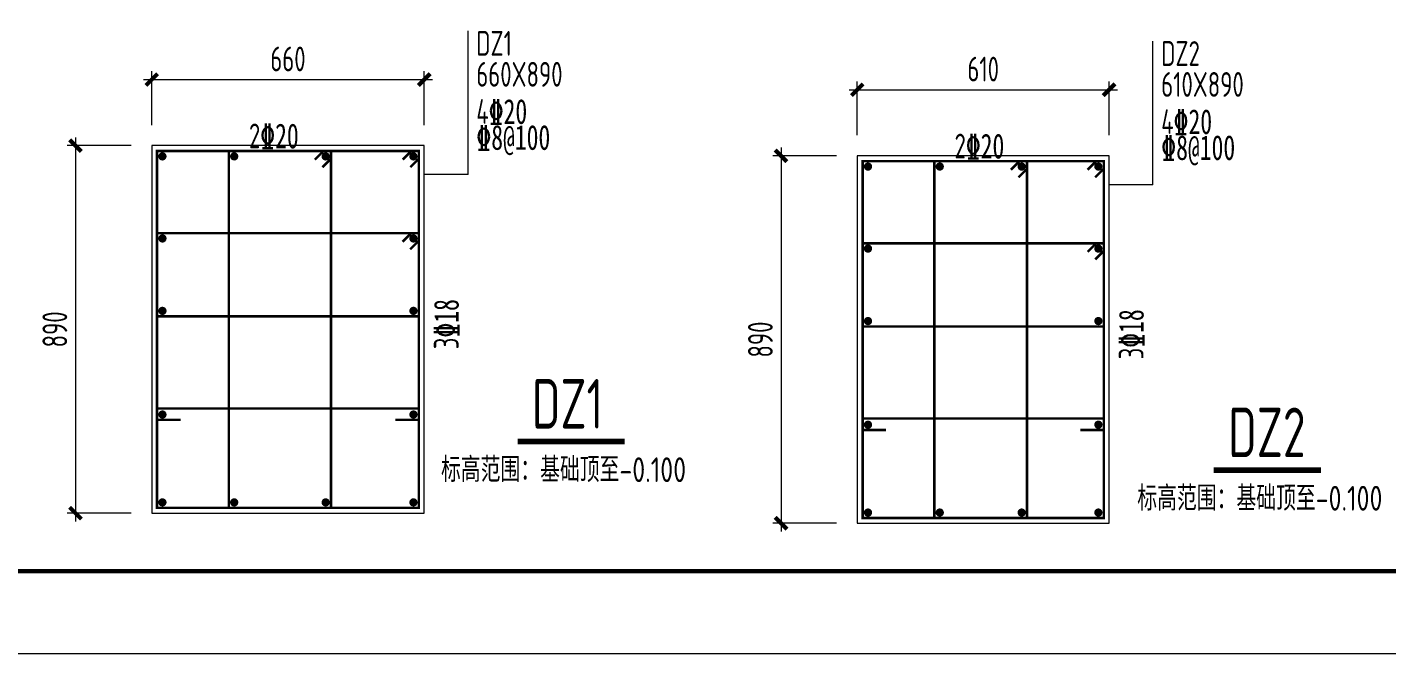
# Model space of a CAD drawing. Header units: millimetres. Extents: x 19781 to 898973, y -947928 to -267362.
# Drawn here: x 162350 to 187047, y -384690 to -373309 of the extents above; entities that cross this region are included whole.
import ezdxf

# ---------------------------------------------------------------- set-up
doc = ezdxf.new("R2010")
doc.units = ezdxf.units.MM
doc.header["$LTSCALE"] = 100
doc.layers.get('0').update_dxf_attribs({"lineweight": 18})
for name, color, linetype, lineweight in [('1000', 2, 'Continuous', 18), ('14', 2, 'Continuous', 18), ('BORDER', 7, 'Continuous', 18), ('DIM', 3, 'Continuous', 18), ('REIN', 1, 'Continuous', 18), ('TEXT', 7, 'Continuous', 18), ('图名下划线', 7, 'Continuous', 18), ('楼板负筋文字', 7, 'Continuous', 18)]:
    doc.layers.add(name, color=color, linetype=linetype, lineweight=lineweight)
doc.styles.add('TSSD_REIN', font='tssdeng.shx', dxfattribs={"width": 0.7, "bigfont": 'hztxt.shx'})
doc.dimstyles.new('TSSD_100_100', dxfattribs={"dimtxt": 300, "dimasz": 100, "dimexe": 100, "dimexo": 250, "dimgap": 100, "dimtad": 1, "dimdec": 0, "dimzin": 0, "dimdsep": 46, "dimtxsty": 'TSSD_REIN', "dimblk": 'ARCHTICK', "dimcen": 0, "dimdle": 100, "dimclrt": 7, "dimadec": 0, "dimazin": 0, "dimtfac": 1, "dimtdec": 0, "dimtix": 1, "dimtmove": 2, "dimatfit": 3, "dimfxl": 1, "dimtolj": 1, "dimtzin": 0, "dimarcsym": 0})

# ---------------------------------------------------------------- blocks, each defined once
blk = doc.blocks.new('_ArchTick_0')
at = {"color": 0, "linetype": 'ByBlock'}
blk.add_lwpolyline([(-0.71, -0.71, 0.5, 0.5, 0), (0.71, 0.71, 0.5, 0.5, 0)], format="xyseb", dxfattribs=at)
blk = doc.blocks.new('*X1385')
at = {"layer": 'DIM', "color": 0, "lineweight": -2, "ltscale": 100, "transparency": 16777216}
for p, q in [((365, 6290), (365, 1640)), ((1038, 6190), (265, 6190)), ((1038, 1740), (265, 1740))]:
    blk.add_line(p, q, dxfattribs=at)
at = {"layer": 'DIM', "color": 0, "lineweight": -2, "ltscale": 100, "transparency": 16777216, "xscale": 100, "yscale": 100, "zscale": 100}
for p, rotation in [((365, 6190), 90), ((365, 1740), 270)]:
    blk.add_blockref('_ArchTick_0', p, dxfattribs=dict(at, rotation=rotation))
at = {"layer": 'DIM', "color": 7, "ltscale": 100, "transparency": 16777216, "insert": (115, 3965), "char_height": 300, "width": 1620, "attachment_point": 5, "rotation": 90, "style": 'TSSD_REIN'}
blk.add_mtext('890', dxfattribs=at)
blk = doc.blocks.new('_ARCHTICK')
at = {"color": 0, "linetype": 'ByBlock', "const_width": 0.5}
blk.add_lwpolyline([(-0.5, -0.5), (0.5, 0.5)], dxfattribs=at)
blk = doc.blocks.new('*X1386')
at = {"layer": 'DIM', "color": 0, "lineweight": -2, "ltscale": 100, "transparency": 16777216}
for p, q in [((1288, 6440), (1288, 7090)), ((4588, 6440), (4588, 7090)), ((1188, 6990), (4688, 6990))]:
    blk.add_line(p, q, dxfattribs=at)
at = {"layer": 'DIM', "color": 0, "lineweight": -2, "ltscale": 100, "transparency": 16777216, "xscale": 100, "yscale": 100, "zscale": 100, "rotation": 180}
blk.add_blockref('_ArchTick_0', (1288, 6990), dxfattribs=at)
at = {"layer": 'DIM', "color": 0, "lineweight": -2, "ltscale": 100, "transparency": 16777216, "xscale": 100, "yscale": 100, "zscale": 100}
blk.add_blockref('_ArchTick_0', (4588, 6990), dxfattribs=at)
at = {"layer": 'DIM', "color": 7, "ltscale": 100, "transparency": 16777216, "insert": (2938, 7240), "char_height": 300, "width": 1590, "attachment_point": 5, "style": 'TSSD_REIN'}
blk.add_mtext('660', dxfattribs=at)
blk = doc.blocks.new('*X1388')
at = {"layer": 'DIM', "color": 0, "lineweight": -2, "ltscale": 100, "transparency": 16777216}
for p, q in [((365, 6290), (365, 1640)), ((1038, 6190), (265, 6190)), ((1038, 1740), (265, 1740))]:
    blk.add_line(p, q, dxfattribs=at)
at = {"layer": 'DIM', "color": 0, "lineweight": -2, "ltscale": 100, "transparency": 16777216, "xscale": 100, "yscale": 100, "zscale": 100}
for p, rotation in [((365, 6190), 90), ((365, 1740), 270)]:
    blk.add_blockref('_ArchTick_0', p, dxfattribs=dict(at, rotation=rotation))
at = {"layer": 'DIM', "color": 7, "ltscale": 100, "transparency": 16777216, "insert": (115, 3965), "char_height": 300, "width": 1620, "attachment_point": 5, "rotation": 90, "style": 'TSSD_REIN'}
blk.add_mtext('890', dxfattribs=at)
blk = doc.blocks.new('*X1389')
at = {"layer": 'DIM', "color": 0, "lineweight": -2, "ltscale": 100, "transparency": 16777216}
for p, q in [((1288, 6440), (1288, 7090)), ((4338, 6440), (4338, 7090)), ((1188, 6990), (4438, 6990))]:
    blk.add_line(p, q, dxfattribs=at)
at = {"layer": 'DIM', "color": 0, "lineweight": -2, "ltscale": 100, "transparency": 16777216, "xscale": 100, "yscale": 100, "zscale": 100, "rotation": 180}
blk.add_blockref('_ArchTick_0', (1288, 6990), dxfattribs=at)
at = {"layer": 'DIM', "color": 0, "lineweight": -2, "ltscale": 100, "transparency": 16777216, "xscale": 100, "yscale": 100, "zscale": 100}
blk.add_blockref('_ArchTick_0', (4338, 6990), dxfattribs=at)
at = {"layer": 'DIM', "color": 7, "ltscale": 100, "transparency": 16777216, "insert": (2813, 7240), "char_height": 300, "width": 1590, "attachment_point": 5, "style": 'TSSD_REIN'}
blk.add_mtext('610', dxfattribs=at)
blk = doc.blocks.new('A$C56FF37B0')
at = {"layer": '1000', "ltscale": 100}
blk.add_lwpolyline([(4587.9, 6190), (1287.9, 6190), (1287.9, 1740), (4587.9, 1740)], close=True, dxfattribs=at)
at = {"layer": 'REIN', "ltscale": 100}
for points in [[(4522.9, 6125, 30, 30, 0), (1352.9, 6125, 30, 30, 0), (1352.9, 1805, 30, 30, 0), (4522.9, 1805, 30, 30, 0)], [(1392.9, 6060, 50, 50, 1), (1442.9, 6060, 50, 50, 1)], [(3459.9, 6125, 30, 30, 0), (2221.9, 6125, 30, 30, 0), (2221.9, 1805, 30, 30, 0), (3459.9, 1805, 30, 30, 0)], [(2261.9, 6060, 50, 50, 1), (2311.9, 6060, 50, 50, 1)], [(3369.9, 6060, 50, 50, 1), (3419.9, 6060, 50, 50, 1)], [(4432.9, 6060, 50, 50, 1), (4482.9, 6060, 50, 50, 1)], [(4522.9, 5131, 30, 30, 0), (1352.9, 5131, 30, 30, 0), (1352.9, 4124, 30, 30, 0), (4522.9, 4124, 30, 30, 0)], [(1392.9, 5066, 50, 50, 1), (1442.9, 5066, 50, 50, 1)], [(4432.9, 5066, 50, 50, 1), (4482.9, 5066, 50, 50, 1)], [(1392.9, 4189, 50, 50, 1), (1442.9, 4189, 50, 50, 1)], [(4432.9, 4189, 50, 50, 1), (4482.9, 4189, 50, 50, 1)], [(1392.9, 2934, 50, 50, 1), (1442.9, 2934, 50, 50, 1)], [(4432.9, 2934, 50, 50, 1), (4482.9, 2934, 50, 50, 1)], [(1392.9, 1870, 50, 50, 1), (1442.9, 1870, 50, 50, 1)], [(2261.9, 1870, 50, 50, 1), (2311.9, 1870, 50, 50, 1)], [(3369.9, 1870, 50, 50, 1), (3419.9, 1870, 50, 50, 1)], [(4432.9, 1870, 50, 50, 1), (4482.9, 1870, 50, 50, 1)]]:
    blk.add_lwpolyline(points, format="xyseb", close=True, dxfattribs=at)
for points in [[(3264.1, 6021.1, 30, 30, 0), (3368.1, 6125, 30, 30, 0)], [(4327.1, 6021.1, 30, 30, 0), (4431.1, 6125, 30, 30, 0)], [(3459.9, 6033.1, 30, 30, 0), (3356.1, 5929.2, 30, 30, 0)], [(4522.9, 6033.1, 30, 30, 0), (4419.1, 5929.2, 30, 30, 0)], [(4327.1, 5027.1, 30, 30, 0), (4431.1, 5131, 30, 30, 0)], [(4522.9, 5039.1, 30, 30, 0), (4419.1, 4935.2, 30, 30, 0)], [(1352.9, 3008, 30, 30, 0), (4522.9, 3008, 30, 30, 0)], [(1352.9, 2869, 30, 30, 0), (1636.9, 2869, 30, 30, 0)], [(4522.9, 2869, 30, 30, 0), (4238.9, 2869, 30, 30, 0)]]:
    blk.add_lwpolyline(points, format="xyseb", dxfattribs=at)
at = {"layer": 'TEXT', "lineweight": 9}
for q in [(5118.9, 7579), (4587.9, 5839)]:
    blk.add_line((5118.9, 5839), q, dxfattribs=at)
at = {"layer": '图名下划线'}
blk.add_lwpolyline([(5717.9, 2607.1, 70.1, 70.1, 0), (7013.9, 2607.1, 70.1, 70.1, 0)], format="xyseb", dxfattribs=at)
at = {"layer": 'TEXT', "lineweight": 9, "style": 'TSSD_REIN'}
for s, width, p in [('DZ1', 0.7, (5218.9, 7279)), ('660X890', 0.7, (5218.9, 6904)), ('标高范围：基础顶至-0.100', 0.8, (4791.5, 2116))]:
    blk.add_text(s, height=300, dxfattribs=dict(at, width=width)).set_placement(p)
at = {"layer": 'TEXT', "lineweight": 9, "char_height": 300, "attachment_point": 7, "style": 'TSSD_REIN'}
for s, insert, width in [('4{\\fsimsun|b0|i0|c0|p253;\x8420}', (5218.9, 6449), 831.5), ('2{\\fsimsun|b0|i0|c0|p253;\x8420}', (2465.9, 6153), 831.5), ('{\\fsimsun|b0|i0|c0|p253;\x848@100}', (5220.1, 6074), 1369.75)]:
    blk.add_mtext(s, dxfattribs=dict(at, insert=insert, width=width))
at = {"layer": 'TEXT', "lineweight": 9, "insert": (5009.9, 3725), "char_height": 300, "width": 741.5, "attachment_point": 7, "rotation": 90, "style": 'TSSD_REIN'}
blk.add_mtext('3{\\fsimsun|b0|i0|c0|p253;\x8418}', dxfattribs=at)
at = {"layer": '楼板负筋文字', "style": 'TSSD_REIN', "width": 0.7}
blk.add_text('DZ1', height=600, dxfattribs=at).set_placement((5892.6, 2764.3))
at = {"layer": 'DIM', "ltscale": 100}
dim = blk.add_linear_dim(base=(4587.9, 6990), p1=(1287.9, 6190), p2=(4587.9, 6190), text='660', dimstyle='TSSD_100_100', override={"dimsah": 1}, dxfattribs=at)
dim.commit()
dim.dimension.update_dxf_attribs({"geometry": '*X1386', "text_midpoint": (2937.9, 7240)})
dim = blk.add_linear_dim(base=(365.4, 1740), p1=(1287.9, 6190), p2=(1287.9, 1740), angle=270, text='890', dimstyle='TSSD_100_100', override={"dimsah": 1}, dxfattribs=at)
dim.commit()
dim.dimension.update_dxf_attribs({"geometry": '*X1385', "text_midpoint": (115.4, 3965)})
blk = doc.blocks.new('A$C4FCA3D74')
at = {"layer": '1000', "ltscale": 100}
blk.add_lwpolyline([(4337.9, 6190), (1287.9, 6190), (1287.9, 1740), (4337.9, 1740)], close=True, dxfattribs=at)
at = {"layer": 'REIN', "ltscale": 100}
for points in [[(4272.9, 6125, 30, 30, 0), (1352.9, 6125, 30, 30, 0), (1352.9, 1805, 30, 30, 0), (4272.9, 1805, 30, 30, 0)], [(1392.9, 6060, 50, 50, 1), (1442.9, 6060, 50, 50, 1)], [(3343.9, 6125, 30, 30, 0), (2221.9, 6125, 30, 30, 0), (2221.9, 1805, 30, 30, 0), (3343.9, 1805, 30, 30, 0)], [(2261.9, 6060, 50, 50, 1), (2311.9, 6060, 50, 50, 1)], [(3253.9, 6060, 50, 50, 1), (3303.9, 6060, 50, 50, 1)], [(4182.9, 6060, 50, 50, 1), (4232.9, 6060, 50, 50, 1)], [(4272.9, 5131, 30, 30, 0), (1352.9, 5131, 30, 30, 0), (1352.9, 4124, 30, 30, 0), (4272.9, 4124, 30, 30, 0)], [(1392.9, 5066, 50, 50, 1), (1442.9, 5066, 50, 50, 1)], [(4182.9, 5066, 50, 50, 1), (4232.9, 5066, 50, 50, 1)], [(1392.9, 4189, 50, 50, 1), (1442.9, 4189, 50, 50, 1)], [(4182.9, 4189, 50, 50, 1), (4232.9, 4189, 50, 50, 1)], [(1392.9, 2934, 50, 50, 1), (1442.9, 2934, 50, 50, 1)], [(4182.9, 2934, 50, 50, 1), (4232.9, 2934, 50, 50, 1)], [(1392.9, 1870, 50, 50, 1), (1442.9, 1870, 50, 50, 1)], [(2261.9, 1870, 50, 50, 1), (2311.9, 1870, 50, 50, 1)], [(3253.9, 1870, 50, 50, 1), (3303.9, 1870, 50, 50, 1)], [(4182.9, 1870, 50, 50, 1), (4232.9, 1870, 50, 50, 1)]]:
    blk.add_lwpolyline(points, format="xyseb", close=True, dxfattribs=at)
for points in [[(3148.1, 6021.1, 30, 30, 0), (3252.1, 6125, 30, 30, 0)], [(4077.1, 6021.1, 30, 30, 0), (4181.1, 6125, 30, 30, 0)], [(3343.9, 6033.1, 30, 30, 0), (3240.1, 5929.2, 30, 30, 0)], [(4272.9, 6033.1, 30, 30, 0), (4169.1, 5929.2, 30, 30, 0)], [(4077.1, 5027.1, 30, 30, 0), (4181.1, 5131, 30, 30, 0)], [(4272.9, 5039.1, 30, 30, 0), (4169.1, 4935.2, 30, 30, 0)], [(1352.9, 3008, 30, 30, 0), (4272.9, 3008, 30, 30, 0)], [(1352.9, 2869, 30, 30, 0), (1636.9, 2869, 30, 30, 0)], [(4272.9, 2869, 30, 30, 0), (3988.9, 2869, 30, 30, 0)]]:
    blk.add_lwpolyline(points, format="xyseb", dxfattribs=at)
at = {"layer": 'TEXT', "lineweight": 9}
for q in [(4868.9, 7579), (4337.9, 5839)]:
    blk.add_line((4868.9, 5839), q, dxfattribs=at)
at = {"layer": '图名下划线'}
blk.add_lwpolyline([(5605.9, 2384.1, 70.1, 70.1, 0), (6901.9, 2384.1, 70.1, 70.1, 0)], format="xyseb", dxfattribs=at)
at = {"layer": 'TEXT', "lineweight": 9, "style": 'TSSD_REIN'}
for s, width, p in [('DZ2', 0.7, (4968.9, 7279)), ('610X890', 0.7, (4968.9, 6904)), ('标高范围：基础顶至-0.100', 0.8, (4679.5, 1893))]:
    blk.add_text(s, height=300, dxfattribs=dict(at, width=width)).set_placement(p)
at = {"layer": 'TEXT', "lineweight": 9, "char_height": 300, "attachment_point": 7, "style": 'TSSD_REIN'}
for s, insert, width in [('4{\\fsimsun|b0|i0|c0|p253;\x8420}', (4968.9, 6449), 831.5), ('2{\\fsimsun|b0|i0|c0|p253;\x8420}', (2465.9, 6153), 831.5), ('{\\fsimsun|b0|i0|c0|p253;\x848@100}', (4970.1, 6074), 1369.75)]:
    blk.add_mtext(s, dxfattribs=dict(at, insert=insert, width=width))
at = {"layer": 'TEXT', "lineweight": 9, "insert": (4759.9, 3725), "char_height": 300, "width": 741.5, "attachment_point": 7, "rotation": 90, "style": 'TSSD_REIN'}
blk.add_mtext('3{\\fsimsun|b0|i0|c0|p253;\x8418}', dxfattribs=at)
at = {"layer": '楼板负筋文字', "style": 'TSSD_REIN', "width": 0.7}
blk.add_text('DZ2', height=600, dxfattribs=at).set_placement((5780.6, 2541.3))
at = {"layer": 'DIM', "ltscale": 100}
dim = blk.add_linear_dim(base=(4337.9, 6990), p1=(1287.9, 6190), p2=(4337.9, 6190), text='610', dimstyle='TSSD_100_100', override={"dimsah": 1}, dxfattribs=at)
dim.commit()
dim.dimension.update_dxf_attribs({"geometry": '*X1389', "text_midpoint": (2812.9, 7240)})
dim = blk.add_linear_dim(base=(365.4, 1740), p1=(1287.9, 6190), p2=(1287.9, 1740), angle=270, text='890', dimstyle='TSSD_100_100', override={"dimsah": 1}, dxfattribs=at)
dim.commit()
dim.dimension.update_dxf_attribs({"geometry": '*X1388', "text_midpoint": (115.4, 3965)})

msp = doc.modelspace()

# ---------------------------------------------------------------- linework, layer by layer
at = {"layer": 'BORDER'}
msp.add_lwpolyline([(157416.79, -384690.47), (157416.79, -321690.47), (291066.79, -321690.47), (291066.79, -384690.47)], close=True, dxfattribs=at)
msp.add_lwpolyline([(161166.79, -383190.47, 75, 75, 0), (161166.79, -323190.47, 75, 75, 0), (289566.79, -323190.47, 75, 75, 0), (289566.79, -383190.47, 75, 75, 0)], format="xyseb", close=True, dxfattribs=at)

# ---------------------------------------------------------------- block references
at = {"layer": '14', "ltscale": 100, "xscale": 1.5, "yscale": 1.5, "zscale": 1.5}
for name, p in [('A$C56FF37B0', (162679.5, -384745.5)), ('A$C4FCA3D74', (175496, -384930))]:
    msp.add_blockref(name, p, dxfattribs=at)

doc.saveas('drawing.dxf')
